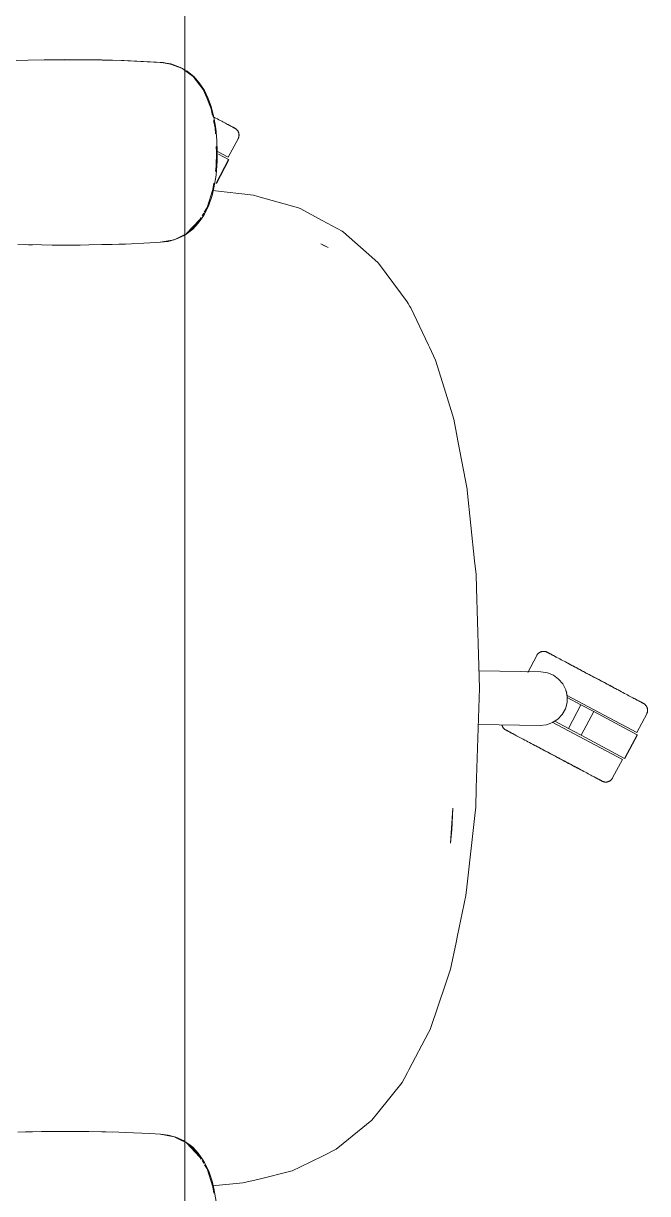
# Model space of a CAD drawing. Header units: millimetres. Extents: x 155927 to 326028, y -36033 to 97293.
# Drawn here: x 164209 to 164535, y 19121 to 19732 of the extents above; entities that cross this region are included whole.
import ezdxf

# ---------------------------------------------------------------- set-up
doc = ezdxf.new("R2010")
doc.units = ezdxf.units.MM
doc.header["$MEASUREMENT"] = 0
doc.layers.add('G-IMPT', color=8, linetype='CONTINUOUS', lineweight=9)
doc.layers.add('I-FURN', color=8, linetype='CONTINUOUS', lineweight=9)

msp = doc.modelspace()

# ---------------------------------------------------------------- linework, layer by layer
at = {"layer": 'G-IMPT'}
for p, q in [((164199.23, 19712.94), (164210.99, 19713.32)), ((164219.41, 19713.49), (164210.99, 19713.32)), ((164219.41, 19713.49), (164230.2, 19713.58)), ((164219.41, 19713.49), (164239.59, 19713.53)), ((164219.41, 19713.49), (164249.43, 19713.37)), ((164249.43, 19713.37), (164230.2, 19713.58)), ((164239.59, 19713.53), (164249.43, 19713.37)), ((164239.59, 19713.53), (164260.99, 19713.03)), ((164239.59, 19713.53), (164259.78, 19713.07)), ((164239.59, 19713.5), (164241.63, 19713.51)), ((164241.63, 19713.51), (164243.54, 19713.44)), ((164249.43, 19713.37), (164260.99, 19713.03)), ((164260.99, 19713.03), (164259.78, 19713.07)), ((164259.78, 19713.07), (164281.56, 19711.98)), ((164259.78, 19713.07), (164279.96, 19712.1)), ((164260.99, 19713.03), (164281.56, 19711.98)), ((164281.56, 19711.98), (164279.96, 19712.1)), ((164281.56, 19711.98), (164283.21, 19711.73)), ((164285.43, 19711.27), (164281.58, 19711.85)), ((164285.61, 19711.29), (164283.21, 19711.73)), ((164285.43, 19711.27), (164291.62, 19708.86)), ((164285.61, 19711.29), (164286.95, 19710.92)), ((164290.59, 19709.52), (164286.95, 19710.92)), ((164290.59, 19709.52), (164292.83, 19708.25)), ((164291.62, 19708.86), (164292.83, 19707.96)), ((164292.83, 19708.25), (164294.03, 19707.57)), ((164293.38, 19707.56), (164297.25, 19704.69)), ((164294.03, 19707.57), (164297.77, 19704.49)), ((164297.25, 19704.69), (164302.46, 19697.9)), ((164300.43, 19701.45), (164297.77, 19704.49)), ((164303.09, 19697.4), (164300.43, 19701.45)), ((164302.46, 19697.9), (164304.3, 19693.51)), ((164303.09, 19697.4), (164305.07, 19693.33)), ((164306.63, 19687.88), (164304.3, 19693.51)), ((164306.66, 19689), (164305.07, 19693.33)), ((164306.63, 19687.88), (164307.34, 19684.42)), ((164306.66, 19689), (164308.09, 19683.52)), ((164309.09, 19677.58), (164308.09, 19683.52)), ((164307.9, 19681.67), (164308.67, 19677.92)), ((164308.67, 19677.92), (164308.87, 19674.72)), ((164309.09, 19677.58), (164309.65, 19671.43)), ((164309.83, 19665.1), (164309.65, 19671.43)), ((164309.23, 19657.93), (164309.46, 19665.1)), ((164309.27, 19668.2), (164309.46, 19665.1)), ((164309.74, 19660.59), (164309.83, 19665.1)), ((164309.74, 19660.59), (164309.17, 19653.27)), ((164308.05, 19646.51), (164309.17, 19653.27)), ((164309.23, 19657.93), (164308.83, 19655.15)), ((164307.07, 19642.59), (164308.05, 19646.51)), ((164307.96, 19648.96), (164307.5, 19645.67)), ((164307.5, 19645.67), (164304.47, 19636.28)), ((164307.07, 19642.59), (164305.33, 19637.5)), ((164307.38, 19645.17), (164328.66, 19642.75)), ((164330.92, 19642.11), (164328.66, 19642.75)), ((164330.92, 19642.11), (164352.27, 19636.11)), ((164304.47, 19636.28), (164303, 19633.83)), ((164305.33, 19637.5), (164303.13, 19632.86)), ((164352.27, 19636.11), (164353.38, 19635.51)), ((164353.38, 19635.51), (164364.62, 19629.5)), ((164300.7, 19630.06), (164293.8, 19622.67)), ((164299.57, 19628.76), (164296.21, 19624.91)), ((164301.39, 19631.13), (164299.51, 19627.98)), ((164299.88, 19628.03), (164302.32, 19631.49)), ((164300.7, 19630.06), (164299.88, 19629.12)), ((164302.72, 19633.36), (164301.86, 19631.92)), ((164303.13, 19632.86), (164302.32, 19631.49)), ((164364.62, 19629.5), (164375.05, 19623.92)), ((164291.56, 19621.57), (164292.83, 19622.2)), ((164292.83, 19621.9), (164295.69, 19623.85)), ((164299.51, 19627.98), (164293.8, 19622.67)), ((164293.8, 19622.67), (164296.21, 19624.91)), ((164297.01, 19624.99), (164295.69, 19623.85)), ((164297.01, 19624.99), (164299.88, 19628.03)), ((164375.72, 19623.33), (164375.05, 19623.92)), ((164390.5, 19610.31), (164375.72, 19623.33)), ((164218.05, 19616.72), (164205.74, 19617.02)), ((164209.61, 19616.94), (164211.27, 19616.86)), ((164211.27, 19616.86), (164213.35, 19616.86)), ((164218.05, 19616.72), (164223.52, 19616.65)), ((164238.23, 19616.64), (164223.52, 19616.65)), ((164242.74, 19616.7), (164238.23, 19616.64)), ((164242.74, 19616.7), (164258.41, 19617.07)), ((164249.47, 19616.87), (164251.69, 19616.87)), ((164255.01, 19617.02), (164251.69, 19616.87)), ((164258.41, 19617.07), (164261.96, 19617.2)), ((164274.52, 19617.81), (164261.96, 19617.2)), ((164274.52, 19617.81), (164280.18, 19618.1)), ((164287.3, 19619.47), (164279.96, 19618.1)), ((164280.18, 19618.1), (164284.19, 19618.6)), ((164284.19, 19618.6), (164288.14, 19619.66)), ((164291.56, 19621.57), (164287.3, 19619.47)), ((164292.47, 19621.65), (164288.14, 19619.66)), ((164365.45, 19616.48), (164363.86, 19617.26)), ((164367.75, 19615.31), (164363.86, 19617.26)), ((164367.75, 19615.31), (164365.45, 19616.48)), ((164390.5, 19610.31), (164393.76, 19607.44)), ((164394.49, 19606.47), (164393.76, 19607.44)), ((164409.06, 19586.98), (164394.49, 19606.47)), ((164409.06, 19586.98), (164409.52, 19586.21)), ((164409.52, 19586.21), (164410.46, 19584.63)), ((164410.88, 19583.92), (164410.46, 19584.63)), ((164410.88, 19583.92), (164420.15, 19564.28)), ((164420.15, 19564.28), (164420.58, 19563.36)), ((164423.77, 19556.6), (164420.58, 19563.36)), ((164423.77, 19556.6), (164429.09, 19539.33)), ((164429.09, 19539.33), (164433.28, 19525.72)), ((164433.28, 19525.72), (164434.74, 19518.12)), ((164435.45, 19514.45), (164434.74, 19518.12)), ((164435.45, 19514.45), (164440.31, 19489.07)), ((164440.4, 19488.61), (164440.31, 19489.07)), ((164440.4, 19488.61), (164444.22, 19451.62)), ((164444.22, 19451.62), (164444.96, 19444.55)), ((164445.18, 19437.29), (164444.96, 19444.55)), ((164446.8, 19385.13), (164445.18, 19437.29)), ((164445.09, 19332.95), (164446.8, 19385.13)), ((164445.09, 19332.95), (164444.77, 19323)), ((164432.89, 19322.47), (164431.64, 19304.19)), ((164432.89, 19322.47), (164432.25, 19311.14)), ((164444.29, 19318.63), (164444.77, 19323)), ((164444.29, 19318.63), (164440.16, 19281.19)), ((164431.64, 19304.19), (164432.25, 19311.14)), ((164439.67, 19276.77), (164440.16, 19281.19)), ((164435.32, 19255.83), (164439.67, 19276.77)), ((164435.32, 19255.83), (164434.56, 19252.15)), ((164434.56, 19252.15), (164431.69, 19238.33)), ((164429.17, 19230.89), (164431.69, 19238.33)), ((164429.17, 19230.89), (164421.02, 19206.8)), ((164420.15, 19205.14), (164421.02, 19206.8)), ((164409.85, 19185.63), (164420.15, 19205.14)), ((164406.41, 19179.13), (164409.12, 19184.26)), ((164409.85, 19185.63), (164409.12, 19184.26)), ((164406.41, 19179.13), (164394.21, 19163.99)), ((164390.45, 19159.33), (164394.21, 19163.99)), ((164375.5, 19147.16), (164390.45, 19159.33)), ((164218.05, 19153.46), (164205.74, 19153.17)), ((164209.61, 19153.25), (164211.27, 19153.33)), ((164211.27, 19153.33), (164213.35, 19153.33)), ((164218.05, 19153.46), (164223.52, 19153.54)), ((164238.23, 19153.54), (164223.52, 19153.54)), ((164242.74, 19153.49), (164238.23, 19153.54)), ((164242.74, 19153.49), (164258.41, 19153.11)), ((164249.47, 19153.32), (164251.69, 19153.32)), ((164255.01, 19153.17), (164251.69, 19153.32)), ((164258.41, 19153.11), (164261.96, 19152.99)), ((164274.52, 19152.37), (164261.96, 19152.99)), ((164274.52, 19152.37), (164280.18, 19152.09)), ((164287.3, 19150.72), (164279.96, 19152.09)), ((164280.18, 19152.09), (164284.19, 19151.59)), ((164284.19, 19151.59), (164288.14, 19150.53)), ((164291.56, 19148.62), (164287.3, 19150.72)), ((164292.47, 19148.54), (164288.14, 19150.53)), ((164291.56, 19148.62), (164292.83, 19147.99)), ((164292.83, 19148.29), (164295.69, 19146.34)), ((164293.8, 19147.52), (164296.21, 19145.28)), ((164300.7, 19140.12), (164293.8, 19147.52)), ((164299.51, 19142.21), (164293.8, 19147.52)), ((164297.01, 19145.2), (164295.69, 19146.34)), ((164298.79, 19142.32), (164296.21, 19145.28)), ((164297.01, 19145.2), (164299.88, 19142.16)), ((164375.5, 19147.16), (164371.85, 19144.18)), ((164300.7, 19140.12), (164299.42, 19141.59)), ((164301.39, 19139.06), (164299.51, 19142.21)), ((164299.88, 19142.16), (164302.32, 19138.7)), ((164353.21, 19135.01), (164364.68, 19140.66)), ((164371.85, 19144.18), (164364.68, 19140.66)), ((164302.72, 19136.83), (164301.86, 19138.27)), ((164303.13, 19137.33), (164302.32, 19138.7)), ((164305.33, 19132.69), (164303.13, 19137.33)), ((164304.47, 19133.91), (164303.22, 19136)), ((164307.5, 19124.52), (164304.47, 19133.91)), ((164348.85, 19132.86), (164330.91, 19128.46)), ((164353.21, 19135.01), (164348.85, 19132.86)), ((164307.07, 19127.6), (164305.33, 19132.69)), ((164307.07, 19127.6), (164308.05, 19123.68)), ((164323.25, 19126.58), (164328.54, 19127.88)), ((164330.91, 19128.46), (164328.54, 19127.88)), ((164307.37, 19125.14), (164323.25, 19126.58)), ((164307.96, 19121.23), (164307.5, 19124.52)), ((164308.05, 19123.68), (164309.17, 19116.91))]:
    msp.add_line(p, q, dxfattribs=at)
at = {"layer": 'I-FURN'}
for p, q in [((164292.83, 20642.89), (164292.83, 18642.89)), ((164292.83, 18642.89), (164292.83, 20642.89)), ((164308.31, 19683.39), (164307.48, 19683.84)), ((164309.13, 19682.96), (164308.31, 19683.39)), ((164309.91, 19682.54), (164309.13, 19682.96)), ((164310.68, 19682.14), (164309.91, 19682.54)), ((164311.41, 19681.75), (164310.68, 19682.14)), ((164312.12, 19681.37), (164311.41, 19681.75)), ((164312.8, 19681.01), (164312.12, 19681.37)), ((164313.44, 19680.67), (164312.8, 19681.01)), ((164314.06, 19680.34), (164313.44, 19680.67)), ((164314.64, 19680.03), (164314.06, 19680.34)), ((164314.33, 19680.19), (164314.9, 19679.89)), ((164315.2, 19679.74), (164314.64, 19680.03)), ((164314.9, 19679.89), (164315.44, 19679.61)), ((164315.71, 19679.46), (164315.2, 19679.74)), ((164315.44, 19679.61), (164315.94, 19679.34)), ((164316.19, 19679.21), (164315.71, 19679.46)), ((164315.94, 19679.34), (164316.4, 19679.09)), ((164316.64, 19678.97), (164316.19, 19679.21)), ((164316.4, 19679.09), (164316.83, 19678.86)), ((164317.05, 19678.75), (164316.64, 19678.97)), ((164316.83, 19678.86), (164317.23, 19678.66)), ((164317.42, 19678.55), (164317.05, 19678.75)), ((164317.23, 19678.66), (164317.58, 19678.47)), ((164317.76, 19678.37), (164317.42, 19678.55)), ((164317.58, 19678.47), (164317.9, 19678.3)), ((164318.06, 19678.22), (164317.76, 19678.37)), ((164317.9, 19678.3), (164318.18, 19678.15)), ((164318.31, 19678.08), (164318.06, 19678.22)), ((164318.18, 19678.15), (164318.42, 19678.02)), ((164318.53, 19677.96), (164318.31, 19678.08)), ((164318.42, 19678.02), (164318.62, 19677.91)), ((164318.71, 19677.87), (164318.53, 19677.96)), ((164318.62, 19677.91), (164318.78, 19677.83)), ((164318.85, 19677.79), (164318.71, 19677.87)), ((164318.78, 19677.83), (164318.91, 19677.76)), ((164318.95, 19677.74), (164318.85, 19677.79)), ((164318.91, 19677.76), (164318.99, 19677.72)), ((164319.01, 19677.71), (164318.95, 19677.74)), ((164318.99, 19677.72), (164319.03, 19677.7)), ((164319.03, 19677.69), (164319.01, 19677.71)), ((164319.03, 19677.7), (164319.03, 19677.69)), ((164319.03, 19677.69), (164319.18, 19677.62)), ((164319.18, 19677.62), (164319.31, 19677.53)), ((164319.31, 19677.53), (164319.45, 19677.44)), ((164319.45, 19677.44), (164319.58, 19677.35)), ((164319.58, 19677.35), (164319.7, 19677.25)), ((164319.7, 19677.25), (164319.83, 19677.14)), ((164319.83, 19677.14), (164319.94, 19677.03)), ((164319.94, 19677.03), (164320.06, 19676.92)), ((164315.55, 19662.56), (164320.7, 19672.24)), ((164320.06, 19676.92), (164320.17, 19676.8)), ((164320.17, 19676.8), (164320.27, 19676.68)), ((164320.27, 19676.68), (164320.37, 19676.55)), ((164320.37, 19676.55), (164320.46, 19676.42)), ((164320.46, 19676.42), (164320.55, 19676.28)), ((164320.55, 19676.28), (164320.64, 19676.15)), ((164320.64, 19676.15), (164320.71, 19676)), ((164320.72, 19672.28), (164320.7, 19672.24)), ((164320.71, 19676), (164320.79, 19675.86)), ((164320.79, 19672.43), (164320.72, 19672.28)), ((164320.79, 19675.86), (164320.85, 19675.71)), ((164320.86, 19672.57), (164320.79, 19672.43)), ((164320.85, 19675.71), (164320.91, 19675.56)), ((164320.92, 19672.72), (164320.86, 19672.57)), ((164320.91, 19675.56), (164320.97, 19675.41)), ((164320.97, 19672.88), (164320.92, 19672.72)), ((164320.97, 19675.41), (164321.01, 19675.26)), ((164321.02, 19673.03), (164320.97, 19672.88)), ((164321.01, 19675.26), (164321.06, 19675.1)), ((164321.06, 19673.19), (164321.02, 19673.03)), ((164321.06, 19675.1), (164321.09, 19674.95)), ((164321.09, 19673.34), (164321.06, 19673.19)), ((164321.09, 19674.95), (164321.12, 19674.79)), ((164321.12, 19673.5), (164321.09, 19673.34)), ((164321.12, 19674.79), (164321.14, 19674.63)), ((164321.14, 19673.66), (164321.12, 19673.5)), ((164321.14, 19674.63), (164321.16, 19674.47)), ((164321.16, 19673.82), (164321.14, 19673.66)), ((164321.16, 19674.47), (164321.17, 19674.31)), ((164321.17, 19673.98), (164321.16, 19673.82)), ((164321.17, 19674.31), (164321.17, 19674.14)), ((164321.17, 19674.14), (164321.17, 19673.98)), ((164309.92, 19665.55), (164315.55, 19662.56)), ((164315.74, 19661.33), (164309.16, 19648.97)), ((164309.33, 19648.88), (164315.91, 19661.24)), ((164310.44, 19664.14), (164315.74, 19661.33)), ((164309.16, 19648.97), (164309.07, 19649.02)), ((164476.67, 19402.21), (164471.97, 19393.37)), ((164476.67, 19402.21), (164476.75, 19402.35)), ((164476.75, 19402.35), (164476.83, 19402.49)), ((164476.83, 19402.49), (164476.92, 19402.63)), ((164476.92, 19402.63), (164477.02, 19402.76)), ((164477.02, 19402.76), (164477.12, 19402.88)), ((164477.12, 19402.88), (164477.22, 19403.01)), ((164477.22, 19403.01), (164477.33, 19403.12)), ((164477.33, 19403.12), (164477.44, 19403.24)), ((164477.44, 19403.24), (164477.56, 19403.35)), ((164477.56, 19403.35), (164477.69, 19403.45)), ((164477.69, 19403.45), (164477.81, 19403.55)), ((164477.81, 19403.55), (164477.94, 19403.64)), ((164477.94, 19403.64), (164478.08, 19403.73)), ((164478.08, 19403.73), (164478.22, 19403.82)), ((164478.22, 19403.82), (164478.36, 19403.89)), ((164478.36, 19403.89), (164478.5, 19403.96)), ((164478.5, 19403.96), (164478.65, 19404.03)), ((164478.65, 19404.03), (164478.8, 19404.09)), ((164478.8, 19404.09), (164478.95, 19404.15)), ((164478.95, 19404.15), (164479.1, 19404.19)), ((164479.1, 19404.19), (164479.26, 19404.23)), ((164479.26, 19404.23), (164479.42, 19404.27)), ((164479.42, 19404.27), (164479.58, 19404.3)), ((164479.58, 19404.3), (164479.74, 19404.32)), ((164479.74, 19404.32), (164479.9, 19404.34)), ((164479.9, 19404.34), (164480.06, 19404.35)), ((164480.06, 19404.35), (164480.22, 19404.35)), ((164480.22, 19404.35), (164480.38, 19404.35)), ((164480.38, 19404.35), (164480.54, 19404.34)), ((164480.54, 19404.34), (164480.7, 19404.32)), ((164480.7, 19404.32), (164480.86, 19404.3)), ((164480.86, 19404.3), (164481.02, 19404.27)), ((164481.02, 19404.27), (164481.18, 19404.24)), ((164481.18, 19404.24), (164481.33, 19404.2)), ((164481.33, 19404.2), (164481.49, 19404.15)), ((164481.49, 19404.15), (164481.64, 19404.1)), ((164481.64, 19404.1), (164481.79, 19404.04)), ((164481.79, 19404.04), (164481.94, 19403.97)), ((164481.94, 19403.97), (164482.08, 19403.9)), ((164482.08, 19403.9), (164482.12, 19403.88)), ((164482.12, 19403.88), (164482.14, 19403.87)), ((164482.17, 19403.86), (164482.12, 19403.88)), ((164482.12, 19403.88), (164482.12, 19403.88)), ((164482.14, 19403.87), (164482.2, 19403.84)), ((164482.25, 19403.81), (164482.17, 19403.86)), ((164482.2, 19403.84), (164482.3, 19403.78)), ((164482.37, 19403.75), (164482.25, 19403.81)), ((164482.3, 19403.78), (164482.44, 19403.71)), ((164482.53, 19403.66), (164482.37, 19403.75)), ((164482.44, 19403.71), (164482.62, 19403.61)), ((164482.73, 19403.55), (164482.53, 19403.66)), ((164482.62, 19403.61), (164482.84, 19403.5)), ((164482.97, 19403.43), (164482.73, 19403.55)), ((164482.84, 19403.5), (164483.1, 19403.36)), ((164483.25, 19403.28), (164482.97, 19403.43)), ((164483.1, 19403.36), (164483.4, 19403.2)), ((164483.57, 19403.11), (164483.25, 19403.28)), ((164483.4, 19403.2), (164483.73, 19403.02)), ((164483.93, 19402.92), (164483.57, 19403.11)), ((164483.73, 19403.02), (164484.1, 19402.83)), ((164484.32, 19402.71), (164483.93, 19402.92)), ((164484.1, 19402.83), (164484.51, 19402.61)), ((164484.75, 19402.48), (164484.32, 19402.71)), ((164484.51, 19402.61), (164484.96, 19402.37)), ((164485.22, 19402.23), (164484.75, 19402.48)), ((164484.96, 19402.37), (164485.44, 19402.11)), ((164485.72, 19401.97), (164485.22, 19402.23)), ((164485.44, 19402.11), (164485.96, 19401.84)), ((164486.25, 19401.68), (164485.72, 19401.97)), ((164485.96, 19401.84), (164486.51, 19401.55)), ((164486.82, 19401.38), (164486.25, 19401.68)), ((164486.51, 19401.55), (164487.09, 19401.24)), ((164487.42, 19401.06), (164486.82, 19401.38)), ((164488.06, 19400.72), (164487.42, 19401.06)), ((164488.72, 19400.37), (164488.06, 19400.72)), ((164489.41, 19400), (164488.72, 19400.37)), ((164490.14, 19399.62), (164489.41, 19400)), ((164490.89, 19399.22), (164490.14, 19399.62)), ((164491.66, 19398.81), (164490.89, 19399.22)), ((164492.46, 19398.38), (164491.66, 19398.81)), ((164493.29, 19397.94), (164492.46, 19398.38)), ((164492.84, 19398.18), (164493.67, 19397.74)), ((164494.13, 19397.49), (164493.29, 19397.94)), ((164493.67, 19397.74), (164494.53, 19397.28)), ((164495, 19397.03), (164494.13, 19397.49)), ((164494.53, 19397.28), (164495.41, 19396.81)), ((164495.89, 19396.56), (164495, 19397.03)), ((164495.41, 19396.81), (164496.3, 19396.34)), ((164496.8, 19396.08), (164495.89, 19396.56)), ((164496.3, 19396.34), (164497.22, 19395.85)), ((164497.72, 19395.59), (164496.8, 19396.08)), ((164497.22, 19395.85), (164498.15, 19395.36)), ((164446.52, 19394.16), (164478.86, 19393.59)), ((164478.86, 19393.59), (164482.2, 19393.13)), ((164482.2, 19393.13), (164485.33, 19391.87)), ((164485.33, 19391.87), (164488.07, 19389.91)), ((164488.07, 19389.91), (164490.27, 19387.35)), ((164498.66, 19395.09), (164497.72, 19395.59)), ((164498.15, 19395.36), (164499.09, 19394.86)), ((164499.61, 19394.58), (164498.66, 19395.09)), ((164499.09, 19394.86), (164500.05, 19394.35)), ((164500.57, 19394.07), (164499.61, 19394.58)), ((164500.05, 19394.35), (164501.02, 19393.83)), ((164501.55, 19393.55), (164500.57, 19394.07)), ((164501.02, 19393.83), (164502, 19393.31)), ((164502.53, 19393.03), (164501.55, 19393.55)), ((164502, 19393.31), (164502.98, 19392.79)), ((164503.52, 19392.5), (164502.53, 19393.03)), ((164502.98, 19392.79), (164503.98, 19392.26)), ((164504.52, 19391.97), (164503.52, 19392.5)), ((164503.98, 19392.26), (164504.98, 19391.73)), ((164505.52, 19391.44), (164504.52, 19391.97)), ((164504.98, 19391.73), (164505.98, 19391.19)), ((164506.52, 19390.91), (164505.52, 19391.44)), ((164505.98, 19391.19), (164506.98, 19390.66)), ((164507.53, 19390.37), (164506.52, 19390.91)), ((164506.98, 19390.66), (164507.99, 19390.12)), ((164508.53, 19389.84), (164507.53, 19390.37)), ((164507.99, 19390.12), (164508.99, 19389.59)), ((164509.54, 19389.3), (164508.53, 19389.84)), ((164490.27, 19387.35), (164491.78, 19384.33)), ((164491.78, 19384.33), (164492.53, 19381.04)), ((164508.99, 19389.59), (164510, 19389.06)), ((164510.53, 19388.77), (164509.54, 19389.3)), ((164510, 19389.06), (164510.99, 19388.53)), ((164511.53, 19388.24), (164510.53, 19388.77)), ((164510.99, 19388.53), (164511.98, 19388)), ((164512.52, 19387.72), (164511.53, 19388.24)), ((164511.98, 19388), (164512.97, 19387.48)), ((164513.49, 19387.2), (164512.52, 19387.72)), ((164512.97, 19387.48), (164513.94, 19386.96)), ((164514.46, 19386.68), (164513.49, 19387.2)), ((164513.94, 19386.96), (164514.91, 19386.45)), ((164515.42, 19386.17), (164514.46, 19386.68)), ((164514.91, 19386.45), (164515.86, 19385.94)), ((164516.36, 19385.67), (164515.42, 19386.17)), ((164515.86, 19385.94), (164516.79, 19385.44)), ((164517.29, 19385.18), (164516.36, 19385.67)), ((164516.79, 19385.44), (164517.72, 19384.95)), ((164518.21, 19384.69), (164517.29, 19385.18)), ((164517.72, 19384.95), (164518.62, 19384.47)), ((164519.1, 19384.22), (164518.21, 19384.69)), ((164519.98, 19383.75), (164519.1, 19384.22)), ((164520.84, 19383.29), (164519.98, 19383.75)), ((164492.47, 19377.67), (164491.61, 19374.41)), ((164492.19, 19381.54), (164528.91, 19362.01)), ((164492.53, 19381.04), (164492.47, 19377.67)), ((164492.6, 19380.19), (164499.74, 19376.39)), ((164521.67, 19382.85), (164520.84, 19383.29)), ((164522.48, 19382.42), (164521.67, 19382.85)), ((164523.27, 19382), (164522.48, 19382.42)), ((164524.03, 19381.59), (164523.27, 19382)), ((164524.77, 19381.2), (164524.03, 19381.59)), ((164525.48, 19380.83), (164524.77, 19381.2)), ((164526.15, 19380.47), (164525.48, 19380.83)), ((164526.8, 19380.12), (164526.15, 19380.47)), ((164527.42, 19379.79), (164526.8, 19380.12)), ((164528, 19379.48), (164527.42, 19379.79)), ((164527.69, 19379.65), (164528.26, 19379.35)), ((164528.55, 19379.19), (164528, 19379.48)), ((164528.26, 19379.35), (164528.8, 19379.06)), ((164529.07, 19378.92), (164528.55, 19379.19)), ((164528.8, 19379.06), (164529.3, 19378.8)), ((164529.55, 19378.66), (164529.07, 19378.92)), ((164529.3, 19378.8), (164529.76, 19378.55)), ((164530, 19378.42), (164529.55, 19378.66)), ((164529.76, 19378.55), (164530.19, 19378.32)), ((164530.41, 19378.2), (164530, 19378.42)), ((164530.19, 19378.32), (164530.59, 19378.11)), ((164530.78, 19378.01), (164530.41, 19378.2)), ((164530.59, 19378.11), (164530.94, 19377.92)), ((164531.12, 19377.83), (164530.78, 19378.01)), ((164530.94, 19377.92), (164531.26, 19377.75)), ((164531.41, 19377.67), (164531.12, 19377.83)), ((164531.26, 19377.75), (164531.54, 19377.6)), ((164531.67, 19377.53), (164531.41, 19377.67)), ((164531.54, 19377.6), (164531.78, 19377.48)), ((164531.89, 19377.42), (164531.67, 19377.53)), ((164531.78, 19377.48), (164531.98, 19377.37)), ((164532.07, 19377.32), (164531.89, 19377.42)), ((164489.99, 19371.45), (164487.71, 19368.97)), ((164491.61, 19374.41), (164489.99, 19371.45)), ((164499.74, 19376.39), (164493.17, 19364.03)), ((164499.74, 19376.39), (164506.39, 19372.86)), ((164506.39, 19372.86), (164499.81, 19360.5)), ((164506.39, 19372.86), (164529.09, 19360.78)), ((164528.91, 19362.01), (164534.06, 19371.7)), ((164531.98, 19377.37), (164532.14, 19377.28)), ((164532.21, 19377.25), (164532.07, 19377.32)), ((164532.14, 19377.28), (164532.26, 19377.22)), ((164532.31, 19377.19), (164532.21, 19377.25)), ((164532.26, 19377.22), (164532.35, 19377.17)), ((164532.37, 19377.16), (164532.31, 19377.19)), ((164532.35, 19377.17), (164532.39, 19377.15)), ((164532.39, 19377.15), (164532.37, 19377.16)), ((164532.39, 19377.15), (164532.53, 19377.07)), ((164532.39, 19377.15), (164532.39, 19377.15)), ((164532.53, 19377.07), (164532.67, 19376.99)), ((164532.67, 19376.99), (164532.81, 19376.9)), ((164532.81, 19376.9), (164532.94, 19376.8)), ((164532.94, 19376.8), (164533.06, 19376.7)), ((164533.06, 19376.7), (164533.19, 19376.6)), ((164533.19, 19376.6), (164533.3, 19376.49)), ((164533.3, 19376.49), (164533.42, 19376.37)), ((164533.42, 19376.37), (164533.53, 19376.25)), ((164533.53, 19376.25), (164533.63, 19376.13)), ((164533.63, 19376.13), (164533.73, 19376)), ((164533.73, 19376), (164533.82, 19375.87)), ((164533.82, 19375.87), (164533.91, 19375.74)), ((164533.91, 19375.74), (164533.99, 19375.6)), ((164533.99, 19375.6), (164534.07, 19375.46)), ((164534.08, 19371.74), (164534.06, 19371.7)), ((164534.07, 19375.46), (164534.14, 19375.31)), ((164534.15, 19371.88), (164534.08, 19371.74)), ((164534.14, 19375.31), (164534.21, 19375.17)), ((164534.22, 19372.03), (164534.15, 19371.88)), ((164534.21, 19375.17), (164534.27, 19375.02)), ((164534.28, 19372.18), (164534.22, 19372.03)), ((164534.27, 19375.02), (164534.32, 19374.87)), ((164534.33, 19372.33), (164534.28, 19372.18)), ((164534.32, 19374.87), (164534.37, 19374.71)), ((164534.38, 19372.49), (164534.33, 19372.33)), ((164534.37, 19374.71), (164534.41, 19374.56)), ((164534.42, 19372.64), (164534.38, 19372.49)), ((164534.41, 19374.56), (164534.45, 19374.4)), ((164534.45, 19372.8), (164534.42, 19372.64)), ((164534.45, 19374.4), (164534.48, 19374.24)), ((164534.48, 19372.96), (164534.45, 19372.8)), ((164534.48, 19374.24), (164534.5, 19374.08)), ((164534.5, 19373.12), (164534.48, 19372.96)), ((164534.5, 19374.08), (164534.52, 19373.92)), ((164534.52, 19373.28), (164534.5, 19373.12)), ((164534.52, 19373.92), (164534.53, 19373.76)), ((164534.53, 19373.44), (164534.52, 19373.28)), ((164534.53, 19373.76), (164534.53, 19373.6)), ((164534.53, 19373.6), (164534.53, 19373.44)), ((164478.37, 19365.61), (164446.18, 19366.17)), ((164458.5, 19365.86), (164458.47, 19366.01)), ((164458.54, 19365.7), (164458.5, 19365.86)), ((164458.59, 19365.55), (164458.54, 19365.7)), ((164458.65, 19365.4), (164458.59, 19365.55)), ((164458.71, 19365.25), (164458.65, 19365.4)), ((164458.77, 19365.1), (164458.71, 19365.25)), ((164481.72, 19365.96), (164478.37, 19365.61)), ((164484.9, 19367.1), (164481.72, 19365.96)), ((164484.65, 19367.43), (164521.4, 19347.89)), ((164487.71, 19368.97), (164484.9, 19367.1)), ((164493.17, 19364.03), (164486.03, 19367.83)), ((164458.84, 19364.95), (164458.77, 19365.1)), ((164458.92, 19364.81), (164458.84, 19364.95)), ((164459.01, 19364.68), (164458.92, 19364.81)), ((164459.09, 19364.54), (164459.01, 19364.68)), ((164459.19, 19364.41), (164459.09, 19364.54)), ((164459.29, 19364.28), (164459.19, 19364.41)), ((164459.39, 19364.16), (164459.29, 19364.28)), ((164459.5, 19364.04), (164459.39, 19364.16)), ((164459.61, 19363.93), (164459.5, 19364.04)), ((164459.73, 19363.82), (164459.61, 19363.93)), ((164459.85, 19363.71), (164459.73, 19363.82)), ((164459.98, 19363.61), (164459.85, 19363.71)), ((164460.11, 19363.52), (164459.98, 19363.61)), ((164460.24, 19363.43), (164460.11, 19363.52)), ((164460.38, 19363.34), (164460.24, 19363.43)), ((164460.52, 19363.27), (164460.38, 19363.34)), ((164460.53, 19363.26), (164460.52, 19363.27)), ((164460.52, 19363.27), (164460.54, 19363.25)), ((164460.57, 19363.24), (164460.53, 19363.26)), ((164460.54, 19363.25), (164460.6, 19363.22)), ((164460.65, 19363.2), (164460.57, 19363.24)), ((164460.6, 19363.22), (164460.7, 19363.17)), ((164460.77, 19363.13), (164460.65, 19363.2)), ((164460.7, 19363.17), (164460.84, 19363.09)), ((164460.94, 19363.05), (164460.77, 19363.13)), ((164460.84, 19363.09), (164461.02, 19363)), ((164461.14, 19362.94), (164460.94, 19363.05)), ((164461.02, 19363), (164461.24, 19362.88)), ((164461.38, 19362.81), (164461.14, 19362.94)), ((164461.24, 19362.88), (164461.5, 19362.74)), ((164461.66, 19362.66), (164461.38, 19362.81)), ((164461.5, 19362.74), (164461.8, 19362.59)), ((164461.98, 19362.49), (164461.66, 19362.66)), ((164461.8, 19362.59), (164462.13, 19362.41)), ((164462.33, 19362.3), (164461.98, 19362.49)), ((164462.13, 19362.41), (164462.51, 19362.21)), ((164462.72, 19362.09), (164462.33, 19362.3)), ((164462.51, 19362.21), (164462.92, 19361.99)), ((164463.15, 19361.87), (164462.72, 19362.09)), ((164462.92, 19361.99), (164463.36, 19361.75)), ((164463.62, 19361.62), (164463.15, 19361.87)), ((164463.36, 19361.75), (164463.85, 19361.5)), ((164464.12, 19361.35), (164463.62, 19361.62)), ((164463.85, 19361.5), (164464.36, 19361.22)), ((164464.66, 19361.07), (164464.12, 19361.35)), ((164464.36, 19361.22), (164464.91, 19360.93)), ((164465.23, 19360.76), (164464.66, 19361.07)), ((164464.91, 19360.93), (164465.5, 19360.62)), ((164465.5, 19360.62), (164466.11, 19360.29)), ((164466.11, 19360.29), (164466.76, 19359.95)), ((164466.76, 19359.95), (164467.44, 19359.59)), ((164467.44, 19359.59), (164468.15, 19359.21)), ((164468.15, 19359.21), (164468.88, 19358.82)), ((164499.81, 19360.5), (164493.17, 19364.03)), ((164522.52, 19348.42), (164499.81, 19360.5)), ((164529.09, 19360.78), (164522.52, 19348.42)), ((164522.69, 19348.33), (164529.27, 19360.69)), ((164468.88, 19358.82), (164469.64, 19358.42)), ((164469.64, 19358.42), (164470.43, 19358)), ((164470.43, 19358), (164471.24, 19357.56)), ((164471.24, 19357.56), (164472.08, 19357.12)), ((164472.08, 19357.12), (164472.94, 19356.67)), ((164472.94, 19356.67), (164473.81, 19356.2)), ((164473.81, 19356.2), (164474.71, 19355.72)), ((164475.2, 19355.46), (164474.29, 19355.94)), ((164474.71, 19355.72), (164475.62, 19355.24)), ((164476.12, 19354.97), (164475.2, 19355.46)), ((164475.62, 19355.24), (164476.55, 19354.74)), ((164477.06, 19354.47), (164476.12, 19354.97)), ((164476.55, 19354.74), (164477.5, 19354.24)), ((164478.01, 19353.97), (164477.06, 19354.47)), ((164477.5, 19354.24), (164478.45, 19353.73)), ((164478.97, 19353.45), (164478.01, 19353.97)), ((164478.45, 19353.73), (164479.42, 19353.22)), ((164479.95, 19352.94), (164478.97, 19353.45)), ((164479.42, 19353.22), (164480.4, 19352.7)), ((164480.93, 19352.41), (164479.95, 19352.94)), ((164480.4, 19352.7), (164481.39, 19352.17)), ((164481.92, 19351.89), (164480.93, 19352.41)), ((164481.39, 19352.17), (164482.38, 19351.64)), ((164482.92, 19351.36), (164481.92, 19351.89)), ((164482.38, 19351.64), (164483.38, 19351.11)), ((164483.92, 19350.82), (164482.92, 19351.36)), ((164483.38, 19351.11), (164484.38, 19350.58)), ((164484.93, 19350.29), (164483.92, 19350.82)), ((164484.38, 19350.58), (164485.39, 19350.04)), ((164485.93, 19349.75), (164484.93, 19350.29)), ((164485.39, 19350.04), (164486.39, 19349.51)), ((164486.94, 19349.22), (164485.93, 19349.75)), ((164486.39, 19349.51), (164487.4, 19348.98)), ((164487.94, 19348.69), (164486.94, 19349.22)), ((164487.4, 19348.98), (164488.4, 19348.44)), ((164488.94, 19348.16), (164487.94, 19348.69)), ((164488.4, 19348.44), (164489.4, 19347.91)), ((164489.93, 19347.63), (164488.94, 19348.16)), ((164489.4, 19347.91), (164490.39, 19347.39)), ((164490.92, 19347.1), (164489.93, 19347.63)), ((164490.39, 19347.39), (164491.37, 19346.86)), ((164491.9, 19346.58), (164490.92, 19347.1)), ((164491.37, 19346.86), (164492.35, 19346.34)), ((164516.25, 19338.2), (164521.4, 19347.89)), ((164492.87, 19346.07), (164491.9, 19346.58)), ((164492.35, 19346.34), (164493.31, 19345.83)), ((164493.83, 19345.56), (164492.87, 19346.07)), ((164493.31, 19345.83), (164494.26, 19345.33)), ((164494.77, 19345.06), (164493.83, 19345.56)), ((164494.26, 19345.33), (164495.2, 19344.83)), ((164495.7, 19344.56), (164494.77, 19345.06)), ((164495.2, 19344.83), (164496.12, 19344.34)), ((164496.61, 19344.08), (164495.7, 19344.56)), ((164496.12, 19344.34), (164497.03, 19343.86)), ((164497.51, 19343.6), (164496.61, 19344.08)), ((164497.03, 19343.86), (164497.91, 19343.38)), ((164498.39, 19343.13), (164497.51, 19343.6)), ((164497.91, 19343.38), (164498.78, 19342.92)), ((164499.24, 19342.68), (164498.39, 19343.13)), ((164498.78, 19342.92), (164499.63, 19342.47)), ((164500.08, 19342.23), (164499.24, 19342.68)), ((164499.63, 19342.47), (164500.45, 19342.03)), ((164500.45, 19342.03), (164501.25, 19341.61)), ((164501.25, 19341.61), (164502.03, 19341.2)), ((164502.03, 19341.2), (164502.78, 19340.8)), ((164502.78, 19340.8), (164503.5, 19340.41)), ((164503.5, 19340.41), (164504.2, 19340.04)), ((164504.2, 19340.04), (164504.86, 19339.69)), ((164504.86, 19339.69), (164505.49, 19339.35)), ((164505.49, 19339.35), (164506.1, 19339.03)), ((164506.41, 19338.87), (164505.82, 19339.18)), ((164506.1, 19339.03), (164506.66, 19338.73)), ((164506.96, 19338.58), (164506.41, 19338.87)), ((164506.66, 19338.73), (164507.2, 19338.45)), ((164507.48, 19338.3), (164506.96, 19338.58)), ((164507.2, 19338.45), (164507.7, 19338.18)), ((164507.96, 19338.04), (164507.48, 19338.3)), ((164507.7, 19338.18), (164508.17, 19337.93)), ((164508.4, 19337.81), (164507.96, 19338.04)), ((164508.17, 19337.93), (164508.6, 19337.7)), ((164508.81, 19337.59), (164508.4, 19337.81)), ((164508.6, 19337.7), (164508.99, 19337.49)), ((164509.19, 19337.39), (164508.81, 19337.59)), ((164508.99, 19337.49), (164509.35, 19337.31)), ((164509.52, 19337.21), (164509.19, 19337.39)), ((164509.35, 19337.31), (164509.66, 19337.14)), ((164509.82, 19337.05), (164509.52, 19337.21)), ((164509.66, 19337.14), (164509.94, 19336.99)), ((164510.08, 19336.92), (164509.82, 19337.05)), ((164509.94, 19336.99), (164510.18, 19336.86)), ((164510.3, 19336.8), (164510.08, 19336.92)), ((164510.18, 19336.86), (164510.38, 19336.75)), ((164510.48, 19336.7), (164510.3, 19336.8)), ((164510.38, 19336.75), (164510.55, 19336.67)), ((164510.62, 19336.63), (164510.48, 19336.7)), ((164510.55, 19336.67), (164510.67, 19336.6)), ((164510.72, 19336.58), (164510.62, 19336.63)), ((164510.67, 19336.6), (164510.75, 19336.56)), ((164510.78, 19336.54), (164510.72, 19336.58)), ((164510.75, 19336.56), (164510.79, 19336.54)), ((164510.8, 19336.53), (164510.78, 19336.54)), ((164510.79, 19336.54), (164510.8, 19336.53)), ((164510.84, 19336.51), (164510.8, 19336.53)), ((164510.98, 19336.44), (164510.84, 19336.51)), ((164511.13, 19336.38), (164510.98, 19336.44)), ((164511.28, 19336.32), (164511.13, 19336.38)), ((164511.43, 19336.26), (164511.28, 19336.32)), ((164511.58, 19336.22), (164511.43, 19336.26)), ((164511.74, 19336.18), (164511.58, 19336.22)), ((164511.9, 19336.14), (164511.74, 19336.18)), ((164512.06, 19336.11), (164511.9, 19336.14)), ((164512.22, 19336.09), (164512.06, 19336.11)), ((164512.38, 19336.07), (164512.22, 19336.09)), ((164512.54, 19336.06), (164512.38, 19336.07)), ((164512.7, 19336.06), (164512.54, 19336.06)), ((164512.86, 19336.07), (164512.7, 19336.06)), ((164513.02, 19336.08), (164512.86, 19336.07)), ((164513.18, 19336.09), (164513.02, 19336.08)), ((164513.34, 19336.11), (164513.18, 19336.09)), ((164513.5, 19336.14), (164513.34, 19336.11)), ((164513.66, 19336.18), (164513.5, 19336.14)), ((164513.81, 19336.22), (164513.66, 19336.18)), ((164513.97, 19336.27), (164513.81, 19336.22)), ((164514.12, 19336.32), (164513.97, 19336.27)), ((164514.27, 19336.38), (164514.12, 19336.32)), ((164514.41, 19336.45), (164514.27, 19336.38)), ((164514.56, 19336.52), (164514.41, 19336.45)), ((164514.7, 19336.6), (164514.56, 19336.52)), ((164514.84, 19336.68), (164514.7, 19336.6)), ((164514.97, 19336.77), (164514.84, 19336.68)), ((164515.1, 19336.86), (164514.97, 19336.77)), ((164515.23, 19336.96), (164515.1, 19336.86)), ((164515.35, 19337.07), (164515.23, 19336.96)), ((164515.47, 19337.18), (164515.35, 19337.07)), ((164515.59, 19337.29), (164515.47, 19337.18)), ((164515.7, 19337.41), (164515.59, 19337.29)), ((164515.8, 19337.53), (164515.7, 19337.41)), ((164515.9, 19337.66), (164515.8, 19337.53)), ((164516, 19337.79), (164515.9, 19337.66)), ((164516.09, 19337.92), (164516, 19337.79)), ((164516.17, 19338.06), (164516.09, 19337.92)), ((164516.25, 19338.2), (164516.17, 19338.06))]:
    msp.add_line(p, q, dxfattribs=at)
msp.add_arc((164478.8, 19379.6), 13.81, 12.34734, 17.33603, dxfattribs=at)
msp.add_open_spline([(164492.12, 19383.24), (164492.24, 19382.82), (164492.31, 19382.39), (164492.37, 19381.95)], degree=3, dxfattribs=at)

doc.saveas('drawing.dxf')
